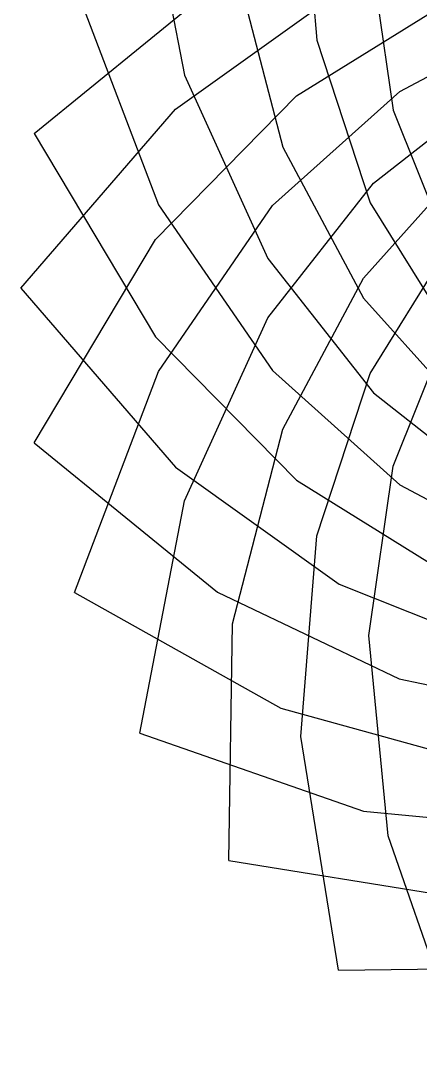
# Model space of a CAD drawing. Header units: metres. Extents: x 125 to 1075, y -75 to 875.
# Drawn here: x 125 to 338, y -12 to 543 of the extents above; entities that cross this region are included whole.
import ezdxf

# ---------------------------------------------------------------- set-up
doc = ezdxf.new("R2010")
doc.units = ezdxf.units.M

msp = doc.modelspace()

# ---------------------------------------------------------------- linework, layer by layer
for p, q in [((188.46469, 637.60004), (212.17255, 513.5556)), ((274.3997, 639.3522), (282.82617, 532.2865)), ((310.61606, 585.3534), (323.61105, 494.95242)), ((237.78323, 579.17596), (264.67346, 475.2001)), ((132.01932, 482.51767), (229.91483, 562.3021)), ((153.45804, 562.528), (198.3458, 444.48492)), ((207.35379, 495.57166), (294.78726, 557.93713)), ((271.99863, 502.53806), (349.6028, 550.69196)), ((327.23953, 504.9216), (395.72638, 541.55145)), ((282.82617, 532.2865), (311.32172, 445.51544)), ((212.17255, 513.5556), (256.70944, 415.82883)), ((259.17618, 444.02344), (327.23953, 504.9216)), ((196.72308, 425.93744), (271.99863, 502.53806)), ((313.16394, 455.96326), (374.2496, 503.92923)), ((124.79996, 399.99997), (207.35379, 495.57166)), ((323.61105, 494.95242), (352.52982, 422.86984)), ((132.01932, 482.51767), (196.72308, 374.0626)), ((264.67346, 475.2001), (307.8037, 394.69553)), ((307.8037, 405.3045), (359.63214, 463.14917)), ((256.70944, 384.1712), (313.16394, 455.96326)), ((198.3458, 444.48492), (259.17618, 355.97656)), ((198.3458, 355.5151), (259.17618, 444.02344)), ((311.32172, 445.51544), (352.31815, 379.54965)), ((132.01932, 317.48236), (196.72308, 425.93744)), ((256.70944, 415.82883), (313.16394, 344.03674)), ((311.32172, 354.48456), (352.31815, 420.45038)), ((264.67343, 324.79993), (307.8037, 405.3045)), ((124.79996, 399.99997), (207.35379, 304.42834)), ((307.8037, 394.69553), (359.63214, 336.85083)), ((212.17255, 286.44443), (256.70944, 384.1712)), ((323.61102, 305.0476), (352.52982, 377.13013)), ((196.72308, 374.0626), (271.99863, 297.46198)), ((153.45804, 237.47202), (198.3458, 355.5151)), ((259.17618, 355.97656), (327.23953, 295.0784)), ((282.82617, 267.71356), (311.32172, 354.48456)), ((313.16394, 344.03674), (374.2496, 296.0708)), ((237.78323, 220.82405), (264.67343, 324.79993)), ((132.01932, 317.48236), (229.91483, 237.69792)), ((310.61603, 214.64662), (323.61102, 305.0476)), ((207.35379, 304.42834), (294.78726, 242.06291)), ((271.99863, 297.46198), (349.6028, 249.30806)), ((327.23953, 295.0784), (395.72638, 258.44855)), ((188.46469, 162.4), (212.17255, 286.44443)), ((274.3997, 160.64787), (282.82617, 267.71356)), ((294.78726, 242.06291), (379.57428, 208.1164)), ((153.45804, 237.47202), (263.7207, 175.89906)), ((229.91483, 237.69792), (326.84964, 191.46265)), ((235.97562, 94.5473), (237.78323, 220.82405)), ((320.90933, 107.74429), (310.61603, 214.64662)), ((326.84964, 191.46265), (416.24332, 172.75497)), ((263.7207, 175.89906), (367.21155, 147.19875)), ((188.46469, 162.4), (307.74423, 120.90939)), ((294.54733, 35.97559), (274.3997, 160.64787)), ((307.74423, 120.90939), (414.64648, 110.61612)), ((362.40002, -11.53534), (320.90933, 107.74429)), ((235.97562, 94.5473), (360.64783, 74.39972)), ((294.54733, 35.97559), (420.824, 37.78326))]:
    msp.add_line(p, q)

doc.saveas('drawing.dxf')
